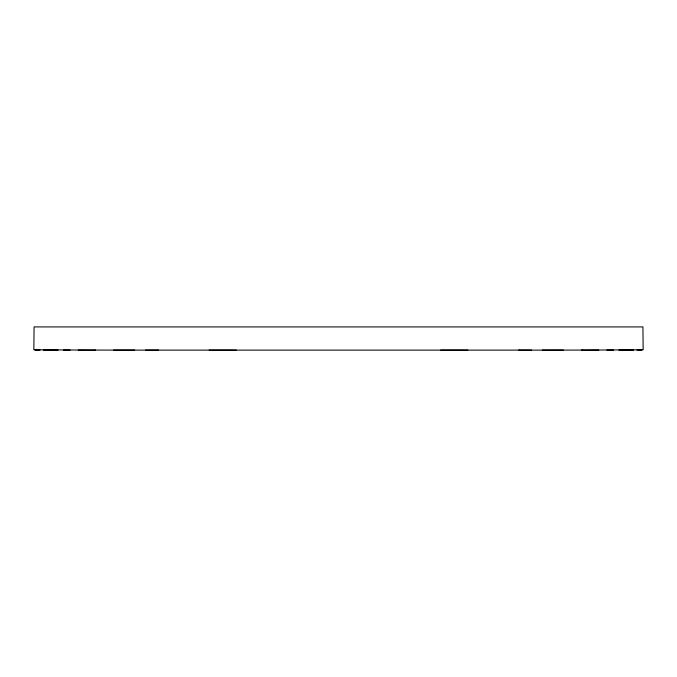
<?xml version="1.0" encoding="UTF-8"?>
<svg xmlns="http://www.w3.org/2000/svg" width="677" height="677" viewBox="0 0 677 677"><rect width="100%" height="100%" fill="white"/><g stroke="black" fill="none" stroke-linecap="round" stroke-linejoin="round"><path stroke-width="1.02" d="M642.084 349.789L581.416 350.119M35.322 349.848L38.31 350.119M518.658 350.119L519.132 350.119M638.69 350.119L641.678 349.848M40.07 350.119L33.85 349.789L34.07 326.915L642.93 326.915L643.15 349.789L636.93 350.119M43.353 350.119L58.146 350.119M63.452 350.119L70.154 350.119M78.202 350.119L94.729 350.119M94.822 350.077L134.706 350.111M145.487 350.119L157.733 350.119M209.151 350.119L236.281 350.119M440.719 350.119L467.849 350.119M519.267 350.119L531.513 350.119M542.294 350.111L582.178 350.077M582.271 350.119L598.798 350.119M606.846 350.119L613.548 350.119M618.854 350.119L633.647 350.119M95.584 350.119L34.916 349.789M113.618 350.119L563.382 350.119M157.868 350.119L158.342 350.119"/></g></svg>
